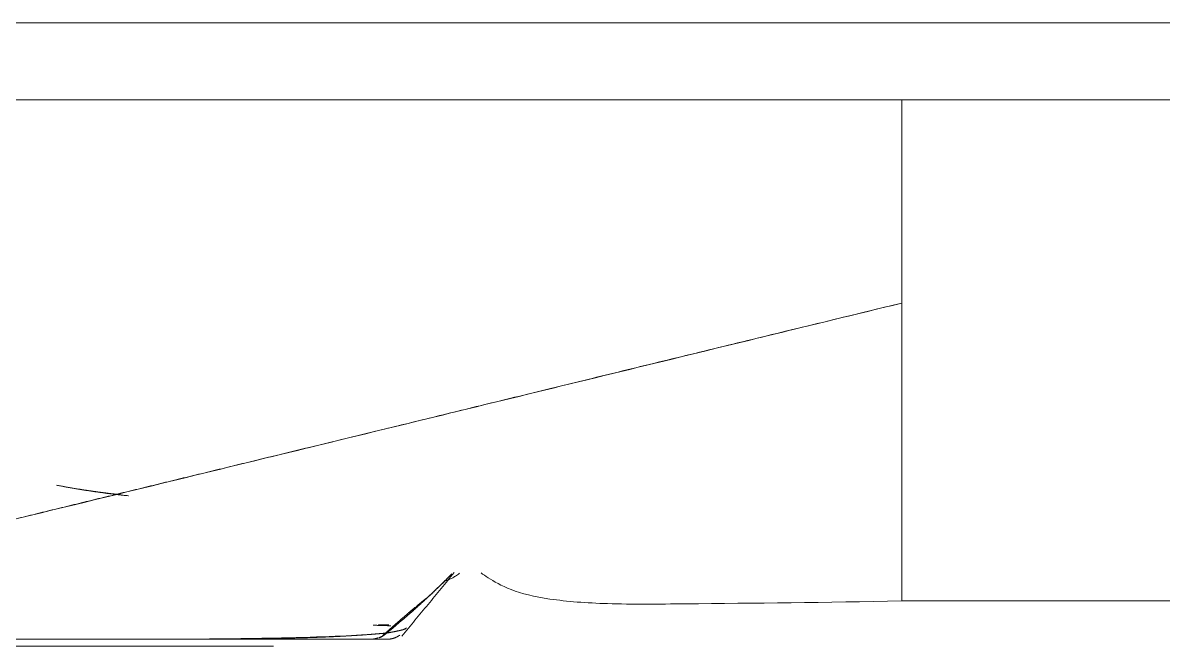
# Model space of a CAD drawing. Header units: millimetres. Extents: x 8883 to 11259, y -10160 to -6800.
# Drawn here: x 9821.6 to 9851.21, y -7108.8 to -7092.63 of the extents above; entities that cross this region are included whole.
import ezdxf

# ---------------------------------------------------------------- set-up
doc = ezdxf.new("R2010")
doc.units = ezdxf.units.MM

msp = doc.modelspace()

# ---------------------------------------------------------------- linework, layer by layer
at = {"linetype": 'Continuous', "lineweight": 18}
for p, q in [((9844.422, -7094.626), (9816.096, -7094.626)), ((9844.422, -7094.626), (9844.422, -7094.63)), ((9844.422, -7094.63), (9844.422, -7094.626)), ((9903.975, -7094.626), (9844.422, -7094.626)), ((9831.026, -7108.458), (9831.021, -7108.458)), ((9828.532, -7108.626), (9829.664, -7108.626)), ((9830.606, -7108.626), (9830.612, -7108.626)), ((9830.626, -7108.626), (9830.628, -7108.626)), ((9830.628, -7108.626), (9830.628, -7108.626))]:
    msp.add_line(p, q, dxfattribs=at)
at = {"linetype": 'Continuous', "lineweight": 13}
msp.add_open_spline([(9789.512, -7092.625), (9903.052, -7092.625)], degree=1, dxfattribs=at)
at = {"linetype": 'Continuous', "lineweight": 18}
for points, degree in [([(9903.919, -7094.626), (9801.094, -7094.626)], 1), ([(9844.422, -7094.626), (9903.975, -7094.626)], 1), ([(9844.422, -7094.626), (9844.422, -7096.422), (9844.422, -7098.257), (9844.422, -7099.899)], 3), ([(9831.05, -7108.458), (9831.64, -7107.978), (9832.205, -7107.469), (9832.736, -7106.93)], 3), ([(9831.44, -7108.542), (9832.799, -7106.896)], 1), ([(9832.549, -7107.1), (9832.652, -7107.121), (9832.936, -7106.913)], 2), ([(9844.422, -7107.626), (9901.966, -7107.626)], 1), ([(9831.015, -7108.466), (9831.23, -7108.272), (9831.449, -7108.08), (9831.671, -7107.893)], 3), ([(9831.015, -7108.466), (9830.994, -7108.487), (9830.97, -7108.507), (9830.945, -7108.524)], 3), ([(9831.04, -7108.465), (9831.032, -7108.466), (9831.023, -7108.466), (9831.015, -7108.466)], 3), ([(9831.015, -7108.466), (9831.024, -7108.466), (9831.033, -7108.465), (9831.041, -7108.465)], 3), ([(9831.384, -7108.52), (9831.228, -7108.626), (9831.039, -7108.626)], 2), ([(9816.095, -7108.626), (9819.66, -7108.626), (9822.727, -7108.626), (9825.297, -7108.626)], 3), ([(9825.297, -7108.626), (9826.26, -7108.626), (9827.146, -7108.626), (9827.955, -7108.626)], 3), ([(9830.615, -7108.626), (9830.627, -7108.626)], 1), ([(9830.627, -7108.626), (9830.64, -7108.626)], 1), ([(9830.712, -7108.619), (9830.684, -7108.624), (9830.655, -7108.626), (9830.628, -7108.626)], 3), ([(9831.043, -7108.626), (9831.044, -7108.626), (9830.903, -7108.626), (9830.628, -7108.626)], 3)]:
    msp.add_open_spline(points, degree=degree, dxfattribs=at)
for points, knots in [([(9816.096, -7094.626), (9816.581, -7094.626), (9820.052, -7094.626), (9826.509, -7094.626), (9835.465, -7094.626), (9841.436, -7094.626), (9844.422, -7094.626)], [0, 0, 0, 0, 0.051421, 0.367613, 0.683806, 1, 1, 1, 1]), ([(9844.422, -7103.361), (9844.422, -7103.381), (9844.422, -7103.401), (9844.422, -7103.491), (9844.422, -7103.557), (9844.422, -7103.678), (9844.422, -7103.733), (9844.423, -7103.882), (9844.423, -7103.961), (9844.423, -7104.073), (9844.423, -7104.125), (9844.422, -7104.127), (9844.422, -7104.117), (9844.422, -7104.085), (9844.422, -7104.003), (9844.422, -7103.85), (9844.422, -7103.752), (9844.422, -7103.514), (9844.422, -7103.374), (9844.422, -7103.052), (9844.422, -7102.872), (9844.421, -7102.472), (9844.422, -7102.254), (9844.422, -7101.783), (9844.422, -7101.53), (9844.422, -7100.993), (9844.422, -7100.708), (9844.421, -7100.112), (9844.421, -7099.801), (9844.421, -7099.156), (9844.422, -7098.822), (9844.422, -7098.479)], [0, 0, 0, 0, 0.010215, 0.010215, 0.048283, 0.048283, 0.086352, 0.086352, 0.162489, 0.162489, 0.238627, 0.276695, 0.276695, 0.314764, 0.390901, 0.390901, 0.467039, 0.467039, 0.543176, 0.543176, 0.619313, 0.619313, 0.695451, 0.695451, 0.771588, 0.771588, 0.847725, 0.847725, 0.923863, 0.923863, 1, 1, 1, 1]), ([(9844.422, -7099.899), (9842.067, -7100.472), (9839.712, -7101.046), (9836.177, -7101.907), (9834.998, -7102.194), (9832.639, -7102.769), (9830.279, -7103.344), (9827.917, -7103.919), (9825.554, -7104.495), (9824.373, -7104.783), (9822.008, -7105.359), (9820.235, -7105.791), (9818.461, -7106.223), (9817.278, -7106.511), (9816.687, -7106.655), (9816.096, -7106.799)], [0, 0, 0, 0, 0.25, 0.25, 0.375, 0.375, 0.5, 0.625, 0.625, 0.75, 0.75, 0.875, 0.9375, 0.9375, 1, 1, 1, 1]), ([(9816.096, -7106.8), (9816.173, -7106.781), (9816.327, -7106.743), (9816.56, -7106.686), (9816.793, -7106.629), (9817.027, -7106.572), (9817.261, -7106.515), (9817.496, -7106.458), (9817.732, -7106.4), (9817.968, -7106.342), (9818.206, -7106.284), (9818.444, -7106.226), (9818.682, -7106.168), (9818.922, -7106.109), (9819.162, -7106.05), (9819.403, -7105.991), (9819.645, -7105.932), (9819.887, -7105.873), (9820.13, -7105.813), (9820.374, -7105.754), (9820.619, -7105.694), (9820.865, -7105.634), (9821.111, -7105.573), (9821.359, -7105.513), (9821.607, -7105.452), (9821.856, -7105.392), (9822.106, -7105.33), (9822.356, -7105.269), (9822.608, -7105.208), (9822.86, -7105.146), (9823.114, -7105.084), (9823.368, -7105.022), (9823.623, -7104.96), (9823.879, -7104.898), (9824.136, -7104.835), (9824.394, -7104.773), (9824.653, -7104.71), (9824.913, -7104.646), (9825.174, -7104.583), (9825.436, -7104.519), (9825.698, -7104.455), (9825.962, -7104.391), (9826.227, -7104.327), (9826.493, -7104.262), (9826.761, -7104.197), (9827.029, -7104.132), (9827.298, -7104.067), (9827.568, -7104.001), (9827.84, -7103.936), (9828.113, -7103.869), (9828.386, -7103.803), (9828.661, -7103.736), (9828.938, -7103.669), (9829.215, -7103.602), (9829.494, -7103.534), (9829.773, -7103.466), (9830.054, -7103.398), (9830.337, -7103.329), (9830.62, -7103.26), (9831.042, -7103.157), (9831.611, -7103.019), (9832.336, -7102.841), (9833.089, -7102.657), (9833.871, -7102.466), (9834.682, -7102.268), (9835.522, -7102.063), (9836.391, -7101.851), (9837.29, -7101.632), (9838.219, -7101.406), (9839.177, -7101.173), (9840.166, -7100.933), (9841.186, -7100.685), (9842.237, -7100.43), (9843.319, -7100.167), (9844.051, -7099.989), (9844.422, -7099.899)], [0, 0, 0, 0, 0.008167, 0.016357, 0.024572, 0.03281, 0.041073, 0.049361, 0.057673, 0.066011, 0.074374, 0.082762, 0.091176, 0.099616, 0.108082, 0.116575, 0.125094, 0.133641, 0.142215, 0.150817, 0.159446, 0.168104, 0.176791, 0.185506, 0.194251, 0.203025, 0.211829, 0.220664, 0.22953, 0.238426, 0.247354, 0.256315, 0.265307, 0.274332, 0.283391, 0.292483, 0.301609, 0.31077, 0.319966, 0.329197, 0.338465, 0.347769, 0.35711, 0.366489, 0.375905, 0.385361, 0.394855, 0.40439, 0.413964, 0.42358, 0.433237, 0.442936, 0.452678, 0.462463, 0.472292, 0.482166, 0.492085, 0.50205, 0.512062, 0.522121, 0.546718, 0.57232, 0.598933, 0.626562, 0.655215, 0.684898, 0.71562, 0.747389, 0.780215, 0.814109, 0.849081, 0.885143, 0.922308, 0.960589, 1, 1, 1, 1]), ([(9844.422, -7099.899), (9844.422, -7101.298), (9844.422, -7103.993), (9844.422, -7106.824), (9844.422, -7107.596), (9844.422, -7107.625), (9844.422, -7107.625)], [0, 0, 0, 0, 0.30764, 0.64329, 0.97894, 1, 1, 1, 1]), ([(9822.472, -7104.626), (9822.489, -7104.629), (9822.524, -7104.636), (9822.576, -7104.646), (9822.627, -7104.655), (9822.678, -7104.665), (9822.73, -7104.674), (9822.781, -7104.683), (9822.831, -7104.692), (9822.882, -7104.7), (9822.932, -7104.709), (9822.982, -7104.717), (9823.032, -7104.725), (9823.082, -7104.733), (9823.131, -7104.74), (9823.18, -7104.748), (9823.229, -7104.755), (9823.278, -7104.762), (9823.326, -7104.769), (9823.374, -7104.776), (9823.422, -7104.783), (9823.47, -7104.79), (9823.517, -7104.796), (9823.564, -7104.803), (9823.611, -7104.809), (9823.657, -7104.815), (9823.703, -7104.821), (9823.749, -7104.827), (9823.794, -7104.832), (9823.839, -7104.838), (9823.884, -7104.843), (9823.928, -7104.849), (9823.972, -7104.854), (9824.016, -7104.859), (9824.059, -7104.864), (9824.102, -7104.869), (9824.133, -7104.872), (9824.15, -7104.874), (9824.153, -7104.874)], [0, 0, 0, 0, 0.030236, 0.06037, 0.090404, 0.120338, 0.150173, 0.179912, 0.209554, 0.239101, 0.268552, 0.297908, 0.327169, 0.356336, 0.385406, 0.414382, 0.443261, 0.472044, 0.500728, 0.529308, 0.557781, 0.58614, 0.614382, 0.642502, 0.670497, 0.698362, 0.726093, 0.753686, 0.781138, 0.808445, 0.835603, 0.86261, 0.889461, 0.916154, 0.942686, 0.969053, 0.995253, 1, 1, 1, 1]), ([(9824.339, -7104.901), (9824.337, -7104.901), (9824.3, -7104.897), (9824.228, -7104.89), (9824.122, -7104.878), (9824.016, -7104.866), (9823.911, -7104.854), (9823.806, -7104.841), (9823.701, -7104.827), (9823.597, -7104.813), (9823.493, -7104.799), (9823.389, -7104.784), (9823.286, -7104.768), (9823.182, -7104.752), (9823.08, -7104.736), (9822.977, -7104.719), (9822.876, -7104.701), (9822.774, -7104.683), (9822.673, -7104.664), (9822.572, -7104.645), (9822.505, -7104.632), (9822.472, -7104.626)], [0, 0, 0, 0, 0.00288, 0.061814, 0.120326, 0.178417, 0.236087, 0.293339, 0.350172, 0.406589, 0.46259, 0.518176, 0.573349, 0.628109, 0.682459, 0.736399, 0.789931, 0.843055, 0.895774, 0.948088, 1, 1, 1, 1]), ([(9833.497, -7106.904), (9833.547, -7106.94), (9833.731, -7107.063), (9834.205, -7107.354), (9835.263, -7107.612), (9836.833, -7107.727), (9839.874, -7107.692), (9842.449, -7107.675), (9844.422, -7107.626)], [0, 0, 0, 0, 0.061564, 0.182214, 0.304025, 0.438363, 0.595724, 1, 1, 1, 1]), ([(9832.566, -7107.1), (9832.54, -7107.125), (9832.484, -7107.18), (9832.4, -7107.262), (9832.311, -7107.348), (9832.221, -7107.433), (9832.13, -7107.519), (9832.037, -7107.604), (9831.944, -7107.69), (9831.849, -7107.776), (9831.753, -7107.862), (9831.655, -7107.948), (9831.556, -7108.034), (9831.456, -7108.12), (9831.354, -7108.206), (9831.251, -7108.292), (9831.147, -7108.379), (9831.077, -7108.436), (9831.041, -7108.465)], [0, 0, 0, 0, 0.053942, 0.113724, 0.173946, 0.234614, 0.295735, 0.357315, 0.419361, 0.481881, 0.544882, 0.608372, 0.672357, 0.736846, 0.801846, 0.867366, 0.933415, 1, 1, 1, 1]), ([(9832.252, -7107.421), (9832.242, -7107.429), (9832.223, -7107.444), (9832.194, -7107.466), (9832.165, -7107.489), (9832.137, -7107.512), (9832.108, -7107.534), (9832.08, -7107.557), (9832.052, -7107.579), (9832.024, -7107.602), (9831.996, -7107.624), (9831.969, -7107.646), (9831.941, -7107.669), (9831.914, -7107.691), (9831.887, -7107.713), (9831.86, -7107.735), (9831.833, -7107.757), (9831.807, -7107.779), (9831.78, -7107.801), (9831.754, -7107.823), (9831.728, -7107.845), (9831.702, -7107.867), (9831.676, -7107.889), (9831.65, -7107.91), (9831.624, -7107.932), (9831.599, -7107.954), (9831.574, -7107.975), (9831.549, -7107.996), (9831.524, -7108.018), (9831.499, -7108.039), (9831.474, -7108.06), (9831.45, -7108.081), (9831.426, -7108.102), (9831.402, -7108.123), (9831.378, -7108.144), (9831.354, -7108.165), (9831.33, -7108.186), (9831.307, -7108.206), (9831.283, -7108.227), (9831.26, -7108.247), (9831.237, -7108.268), (9831.214, -7108.288), (9831.191, -7108.308), (9831.169, -7108.328), (9831.146, -7108.348), (9831.124, -7108.368), (9831.102, -7108.388), (9831.08, -7108.408), (9831.058, -7108.427), (9831.037, -7108.447), (9831.022, -7108.46), (9831.015, -7108.466)], [0, 0, 0, 0, 0.022592, 0.045272, 0.06786, 0.090355, 0.112756, 0.135064, 0.157277, 0.179396, 0.201419, 0.223348, 0.245181, 0.266917, 0.288557, 0.3101, 0.331546, 0.352895, 0.374145, 0.395296, 0.416349, 0.437303, 0.458157, 0.478911, 0.499564, 0.520117, 0.540568, 0.560918, 0.581166, 0.601311, 0.621353, 0.641293, 0.661128, 0.68086, 0.700487, 0.720009, 0.739426, 0.758738, 0.777943, 0.797043, 0.816035, 0.83492, 0.853698, 0.872367, 0.890929, 0.909381, 0.927725, 0.945959, 0.964083, 0.982097, 1, 1, 1, 1]), ([(9825.297, -7108.624), (9825.474, -7108.624), (9825.648, -7108.623), (9825.988, -7108.621), (9826.156, -7108.62), (9826.647, -7108.616), (9827.274, -7108.61), (9827.844, -7108.6), (9828.383, -7108.59), (9828.638, -7108.584), (9829.357, -7108.563), (9829.775, -7108.547), (9830.489, -7108.51), (9830.785, -7108.489), (9831.015, -7108.466)], [0, 0, 0, 0, 0.0625, 0.0625, 0.125, 0.125, 0.25, 0.375, 0.375, 0.5, 0.5, 0.75, 0.75, 1, 1, 1, 1]), ([(9831.015, -7108.466), (9831.012, -7108.467), (9831.005, -7108.467), (9830.995, -7108.468), (9830.985, -7108.469), (9830.975, -7108.469), (9830.964, -7108.47), (9830.953, -7108.471), (9830.942, -7108.472), (9830.93, -7108.473), (9830.919, -7108.474), (9830.906, -7108.475), (9830.894, -7108.476), (9830.881, -7108.477), (9830.868, -7108.478), (9830.855, -7108.479), (9830.841, -7108.481), (9830.827, -7108.482), (9830.813, -7108.483), (9830.798, -7108.484), (9830.783, -7108.485), (9830.768, -7108.487), (9830.752, -7108.488), (9830.736, -7108.489), (9830.72, -7108.491), (9830.703, -7108.492), (9830.686, -7108.493), (9830.668, -7108.495), (9830.65, -7108.496), (9830.632, -7108.498), (9830.613, -7108.499), (9830.594, -7108.501), (9830.575, -7108.502), (9830.555, -7108.504), (9830.535, -7108.505), (9830.514, -7108.507), (9830.493, -7108.508), (9830.471, -7108.51), (9830.449, -7108.511), (9830.427, -7108.513), (9830.404, -7108.515), (9830.38, -7108.516), (9830.356, -7108.518), (9830.332, -7108.52), (9830.307, -7108.521), (9830.282, -7108.523), (9830.256, -7108.525), (9830.23, -7108.526), (9830.203, -7108.528), (9830.176, -7108.53), (9830.148, -7108.531), (9830.12, -7108.533), (9830.091, -7108.535), (9830.061, -7108.537), (9830.031, -7108.538), (9830.001, -7108.54), (9829.97, -7108.542), (9829.938, -7108.544), (9829.906, -7108.545), (9829.873, -7108.547), (9829.84, -7108.549), (9829.806, -7108.551), (9829.771, -7108.552), (9829.736, -7108.554), (9829.7, -7108.556), (9829.664, -7108.558), (9829.627, -7108.559), (9829.589, -7108.561), (9829.551, -7108.563), (9829.512, -7108.564), (9829.472, -7108.566), (9829.432, -7108.568), (9829.391, -7108.569), (9829.349, -7108.571), (9829.307, -7108.573), (9829.264, -7108.574), (9829.22, -7108.576), (9829.176, -7108.577), (9829.131, -7108.579), (9829.085, -7108.581), (9829.038, -7108.582), (9828.991, -7108.584), (9828.942, -7108.585), (9828.894, -7108.587), (9828.844, -7108.588), (9828.793, -7108.589), (9828.742, -7108.591), (9828.69, -7108.592), (9828.637, -7108.593), (9828.584, -7108.595), (9828.529, -7108.596), (9828.474, -7108.597), (9828.418, -7108.599), (9828.361, -7108.6), (9828.303, -7108.601), (9828.244, -7108.602), (9828.185, -7108.603), (9828.124, -7108.604), (9828.063, -7108.605), (9828.001, -7108.606), (9827.938, -7108.607), (9827.874, -7108.608), (9827.809, -7108.609), (9827.743, -7108.61), (9827.676, -7108.611), (9827.608, -7108.612), (9827.54, -7108.613), (9827.47, -7108.613), (9827.399, -7108.614), (9827.328, -7108.615), (9827.255, -7108.616), (9827.182, -7108.616), (9827.107, -7108.617), (9827.032, -7108.618), (9826.955, -7108.618), (9826.877, -7108.619), (9826.799, -7108.619), (9826.719, -7108.62), (9826.638, -7108.62), (9826.557, -7108.621), (9826.474, -7108.621), (9826.39, -7108.622), (9826.305, -7108.622), (9826.219, -7108.622), (9826.132, -7108.623), (9826.044, -7108.623), (9825.954, -7108.623), (9825.864, -7108.624), (9825.772, -7108.624), (9825.679, -7108.624), (9825.585, -7108.625), (9825.49, -7108.625), (9825.394, -7108.625), (9825.329, -7108.626), (9825.297, -7108.626)], [0, 0, 0, 0, 0.003569, 0.007198, 0.010887, 0.014636, 0.018445, 0.022313, 0.026242, 0.030231, 0.03428, 0.038389, 0.042559, 0.046788, 0.051078, 0.055428, 0.059838, 0.064309, 0.06884, 0.073431, 0.078083, 0.082795, 0.087568, 0.092401, 0.097294, 0.102249, 0.107264, 0.112339, 0.117476, 0.122673, 0.127931, 0.13325, 0.138629, 0.14407, 0.149571, 0.155134, 0.160757, 0.166442, 0.172187, 0.177994, 0.183862, 0.189792, 0.195782, 0.201834, 0.207948, 0.214122, 0.220359, 0.226656, 0.233015, 0.239436, 0.245918, 0.252462, 0.259068, 0.265735, 0.272464, 0.279255, 0.286107, 0.293022, 0.299998, 0.307036, 0.314136, 0.321297, 0.328521, 0.335807, 0.343154, 0.350564, 0.358036, 0.365569, 0.373165, 0.380823, 0.388543, 0.396325, 0.404169, 0.412075, 0.420044, 0.428074, 0.436167, 0.444322, 0.452539, 0.460819, 0.46916, 0.477564, 0.48603, 0.494559, 0.503149, 0.511802, 0.520517, 0.529294, 0.538134, 0.547036, 0.556, 0.565026, 0.574114, 0.583264, 0.592477, 0.601752, 0.611088, 0.620487, 0.629948, 0.639471, 0.649055, 0.658702, 0.66841, 0.678181, 0.688013, 0.697907, 0.707863, 0.71788, 0.727959, 0.7381, 0.748303, 0.758568, 0.768894, 0.779282, 0.789731, 0.800242, 0.810815, 0.82145, 0.832146, 0.842903, 0.853723, 0.864604, 0.875547, 0.886552, 0.897618, 0.908746, 0.919936, 0.931188, 0.942501, 0.953877, 0.965315, 0.976814, 0.988376, 1, 1, 1, 1]), ([(9831.154, -7108.276), (9831.15, -7108.276), (9831.139, -7108.275), (9831.121, -7108.274), (9831.099, -7108.273), (9831.077, -7108.272), (9831.054, -7108.271), (9831.03, -7108.27), (9831.006, -7108.27), (9830.982, -7108.269), (9830.956, -7108.268), (9830.93, -7108.267), (9830.904, -7108.266), (9830.876, -7108.265), (9830.848, -7108.265), (9830.82, -7108.264), (9830.79, -7108.263), (9830.76, -7108.262), (9830.73, -7108.261), (9830.708, -7108.261), (9830.697, -7108.261), (9830.697, -7108.261)], [0, 0, 0, 0, 0.03402, 0.088837, 0.143888, 0.199173, 0.254691, 0.310442, 0.366427, 0.422645, 0.479096, 0.53578, 0.592698, 0.649848, 0.707232, 0.764849, 0.822699, 0.880782, 0.939099, 0.997649, 1, 1, 1, 1]), ([(9830.83, -7108.246), (9830.929, -7108.248), (9831.016, -7108.25), (9831.095, -7108.252), (9831.097, -7108.253), (9831.099, -7108.253)], [0, 0, 0, 0, 0.972823, 0.972823, 1, 1, 1, 1]), ([(9830.913, -7108.555), (9830.925, -7108.549), (9830.937, -7108.542), (9830.982, -7108.514), (9831.013, -7108.491), (9831.041, -7108.465)], [0, 0, 0, 0, 0.262436, 0.262436, 1, 1, 1, 1]), ([(9830.945, -7108.524), (9830.947, -7108.522), (9830.955, -7108.517), (9830.968, -7108.507), (9830.982, -7108.495), (9830.995, -7108.485), (9831.006, -7108.475), (9831.012, -7108.469), (9831.015, -7108.466)], [0, 0, 0, 0, 0.091915, 0.323758, 0.530178, 0.711455, 0.867928, 1, 1, 1, 1]), ([(9831.562, -7108.326), (9831.554, -7108.336), (9831.535, -7108.346), (9831.465, -7108.373), (9831.399, -7108.391), (9831.239, -7108.428), (9831.145, -7108.447), (9831.041, -7108.465)], [0, 0, 0, 0, 0.238676, 0.238676, 0.619338, 0.619338, 1, 1, 1, 1]), ([(9831.041, -7108.465), (9831.046, -7108.464), (9831.054, -7108.462), (9831.067, -7108.46), (9831.079, -7108.458), (9831.092, -7108.456), (9831.104, -7108.454), (9831.117, -7108.451), (9831.129, -7108.449), (9831.141, -7108.447), (9831.153, -7108.445), (9831.165, -7108.443), (9831.177, -7108.44), (9831.188, -7108.438), (9831.2, -7108.436), (9831.211, -7108.434), (9831.223, -7108.432), (9831.234, -7108.43), (9831.245, -7108.427), (9831.256, -7108.425), (9831.267, -7108.423), (9831.278, -7108.421), (9831.288, -7108.419), (9831.299, -7108.417), (9831.309, -7108.415), (9831.319, -7108.412), (9831.329, -7108.41), (9831.339, -7108.408), (9831.349, -7108.406), (9831.358, -7108.404), (9831.368, -7108.402), (9831.377, -7108.4), (9831.386, -7108.398), (9831.395, -7108.396), (9831.403, -7108.394), (9831.412, -7108.392), (9831.42, -7108.39), (9831.428, -7108.388), (9831.436, -7108.386), (9831.444, -7108.384), (9831.451, -7108.382), (9831.458, -7108.38), (9831.465, -7108.378), (9831.472, -7108.376), (9831.479, -7108.374), (9831.485, -7108.372), (9831.491, -7108.37), (9831.497, -7108.368), (9831.503, -7108.366), (9831.508, -7108.365), (9831.513, -7108.363), (9831.518, -7108.361), (9831.523, -7108.359), (9831.527, -7108.357), (9831.531, -7108.355), (9831.535, -7108.354), (9831.538, -7108.352), (9831.542, -7108.35), (9831.545, -7108.348), (9831.547, -7108.347), (9831.549, -7108.345), (9831.551, -7108.343), (9831.553, -7108.341), (9831.554, -7108.34), (9831.555, -7108.339), (9831.555, -7108.339)], [0, 0, 0, 0, 0.012818, 0.025738, 0.038761, 0.051886, 0.065114, 0.078444, 0.091877, 0.105412, 0.11905, 0.132791, 0.146634, 0.16058, 0.174629, 0.18878, 0.203034, 0.21739, 0.231849, 0.246411, 0.261076, 0.275843, 0.290713, 0.305686, 0.320762, 0.33594, 0.351221, 0.366605, 0.382092, 0.397681, 0.413374, 0.429169, 0.445067, 0.461068, 0.477172, 0.493379, 0.509688, 0.526101, 0.542616, 0.559234, 0.575956, 0.59278, 0.609707, 0.626737, 0.64387, 0.661106, 0.678445, 0.695887, 0.713432, 0.73108, 0.748831, 0.766685, 0.784642, 0.802702, 0.820865, 0.839131, 0.8575, 0.875973, 0.894548, 0.913226, 0.932008, 0.950892, 0.96988, 0.988971, 1, 1, 1, 1]), ([(9825.297, -7108.626), (9825.28, -7108.626), (9825.247, -7108.626), (9825.196, -7108.626), (9825.145, -7108.626), (9825.094, -7108.626), (9825.043, -7108.626), (9824.992, -7108.626), (9824.94, -7108.626), (9824.889, -7108.626), (9824.837, -7108.626), (9824.785, -7108.626), (9824.733, -7108.626), (9824.68, -7108.626), (9824.628, -7108.626), (9824.575, -7108.626), (9824.522, -7108.626), (9824.469, -7108.626), (9824.416, -7108.626), (9824.363, -7108.626), (9824.309, -7108.626), (9824.256, -7108.626), (9824.202, -7108.626), (9824.148, -7108.626), (9824.094, -7108.626), (9824.039, -7108.626), (9823.985, -7108.626), (9823.93, -7108.626), (9823.875, -7108.626), (9823.82, -7108.626), (9823.765, -7108.626), (9823.71, -7108.626), (9823.654, -7108.626), (9823.599, -7108.626), (9823.543, -7108.626), (9823.487, -7108.626), (9823.431, -7108.626), (9823.374, -7108.626), (9823.318, -7108.626), (9823.261, -7108.626), (9823.205, -7108.626), (9823.148, -7108.626), (9823.091, -7108.626), (9823.033, -7108.626), (9822.976, -7108.626), (9822.918, -7108.626), (9822.861, -7108.626), (9822.803, -7108.626), (9822.745, -7108.626), (9822.687, -7108.626), (9822.629, -7108.626), (9822.57, -7108.626), (9822.512, -7108.626), (9822.453, -7108.626), (9822.394, -7108.626), (9822.335, -7108.626), (9822.276, -7108.626), (9822.216, -7108.626), (9822.157, -7108.626), (9822.097, -7108.626), (9822.037, -7108.626), (9821.978, -7108.626), (9821.918, -7108.626), (9821.857, -7108.626), (9821.797, -7108.626), (9821.737, -7108.626), (9821.676, -7108.626), (9821.615, -7108.626), (9821.554, -7108.626), (9821.493, -7108.626), (9821.432, -7108.626), (9821.371, -7108.626), (9821.309, -7108.626), (9821.248, -7108.626), (9821.186, -7108.627), (9821.124, -7108.627), (9821.044, -7108.627), (9820.945, -7108.627), (9820.828, -7108.627), (9820.711, -7108.627), (9820.592, -7108.627), (9820.474, -7108.627), (9820.355, -7108.627), (9820.236, -7108.627), (9820.116, -7108.627), (9819.996, -7108.627), (9819.875, -7108.627), (9819.754, -7108.627), (9819.633, -7108.627), (9819.511, -7108.627), (9819.389, -7108.627), (9819.266, -7108.627), (9819.144, -7108.627), (9819.02, -7108.627), (9818.897, -7108.627), (9818.773, -7108.627), (9818.648, -7108.627), (9818.524, -7108.627), (9818.399, -7108.627), (9818.273, -7108.627), (9818.148, -7108.627), (9818.022, -7108.627), (9817.895, -7108.627), (9817.769, -7108.627), (9817.642, -7108.627), (9817.514, -7108.627), (9817.387, -7108.627), (9817.259, -7108.627), (9817.131, -7108.627), (9817.002, -7108.627), (9816.874, -7108.627), (9816.745, -7108.626), (9816.615, -7108.626), (9816.486, -7108.626), (9816.356, -7108.626), (9816.226, -7108.626), (9816.139, -7108.626), (9816.095, -7108.626)], [0, 0, 0, 0, 0.006662, 0.013323, 0.019985, 0.026647, 0.033309, 0.039971, 0.046633, 0.053296, 0.059958, 0.066621, 0.073284, 0.079947, 0.08661, 0.093273, 0.099937, 0.1066, 0.113264, 0.119927, 0.126591, 0.133255, 0.139919, 0.146584, 0.153248, 0.159913, 0.166577, 0.173242, 0.179907, 0.186572, 0.193238, 0.199903, 0.206569, 0.213234, 0.2199, 0.226566, 0.233232, 0.239899, 0.246565, 0.253232, 0.259899, 0.266566, 0.273233, 0.2799, 0.286567, 0.293235, 0.299903, 0.306571, 0.313239, 0.319907, 0.326576, 0.333244, 0.339913, 0.346582, 0.353252, 0.359921, 0.36659, 0.37326, 0.37993, 0.3866, 0.393271, 0.399941, 0.406612, 0.413283, 0.419954, 0.426625, 0.433297, 0.439969, 0.446641, 0.453313, 0.459985, 0.466658, 0.47333, 0.480003, 0.486677, 0.49335, 0.500024, 0.512558, 0.525091, 0.537623, 0.550153, 0.562681, 0.575208, 0.587734, 0.600258, 0.61278, 0.625301, 0.63782, 0.650337, 0.662853, 0.675367, 0.687879, 0.70039, 0.712898, 0.725405, 0.737909, 0.750412, 0.762913, 0.775412, 0.787909, 0.800403, 0.812896, 0.825386, 0.837874, 0.85036, 0.862844, 0.875325, 0.887804, 0.90028, 0.912754, 0.925226, 0.937695, 0.950161, 0.962625, 0.975086, 0.987544, 1, 1, 1, 1]), ([(9827.955, -7108.626), (9827.581, -7108.626), (9827.171, -7108.626), (9826.506, -7108.625), (9826.275, -7108.625), (9825.798, -7108.625), (9825.552, -7108.625), (9825.297, -7108.624)], [0, 0, 0, 0, 0.5, 0.5, 0.75, 0.75, 1, 1, 1, 1]), ([(9827.955, -7108.626), (9827.958, -7108.626), (9827.977, -7108.626), (9828.033, -7108.626), (9828.056, -7108.626), (9828.111, -7108.626), (9828.16, -7108.626), (9828.255, -7108.626), (9828.33, -7108.626), (9828.547, -7108.626), (9828.688, -7108.626), (9829.084, -7108.626), (9829.334, -7108.626), (9829.975, -7108.626), (9830.328, -7108.626), (9830.606, -7108.626)], [0, 0, 0, 0, 0.03125, 0.03125, 0.046875, 0.046875, 0.0625, 0.0625, 0.125, 0.125, 0.25, 0.25, 0.5, 0.5, 1, 1, 1, 1]), ([(9830.606, -7108.626), (9830.6, -7108.626), (9830.589, -7108.626), (9830.571, -7108.626), (9830.551, -7108.626), (9830.528, -7108.626), (9830.504, -7108.626), (9830.477, -7108.626), (9830.447, -7108.626), (9830.414, -7108.626), (9830.379, -7108.626), (9830.341, -7108.626), (9830.3, -7108.626), (9830.255, -7108.626), (9830.207, -7108.626), (9830.126, -7108.626), (9830.011, -7108.626), (9829.861, -7108.626), (9829.713, -7108.626), (9829.576, -7108.626), (9829.438, -7108.626), (9829.281, -7108.626), (9829.077, -7108.626), (9828.889, -7108.626), (9828.74, -7108.626), (9828.65, -7108.626), (9828.563, -7108.626), (9828.478, -7108.626), (9828.395, -7108.626), (9828.315, -7108.626), (9828.237, -7108.626), (9828.162, -7108.626), (9828.091, -7108.626), (9828.022, -7108.626), (9827.977, -7108.626), (9827.955, -7108.626)], [0, 0, 0, 0, 0.010517, 0.022159, 0.034927, 0.048821, 0.063841, 0.079988, 0.097261, 0.115662, 0.13519, 0.155846, 0.177629, 0.200541, 0.224581, 0.24975, 0.318668, 0.383305, 0.443655, 0.499714, 0.541884, 0.597619, 0.666919, 0.749788, 0.777912, 0.804961, 0.830934, 0.855831, 0.879654, 0.9024, 0.924072, 0.944667, 0.964187, 0.982632, 1, 1, 1, 1]), ([(9829.893, -7108.626), (9830.232, -7108.626), (9830.498, -7108.626), (9830.694, -7108.626), (9830.7, -7108.626), (9830.707, -7108.626)], [0, 0, 0, 0, 0.966054, 0.966054, 1, 1, 1, 1]), ([(9830.717, -7108.619), (9830.714, -7108.619), (9830.705, -7108.621), (9830.689, -7108.623), (9830.672, -7108.624), (9830.658, -7108.625), (9830.645, -7108.625), (9830.636, -7108.626), (9830.63, -7108.626), (9830.628, -7108.626)], [0, 0, 0, 0, 0.101247, 0.321079, 0.512504, 0.675804, 0.811279, 0.919234, 1, 1, 1, 1]), ([(9830.925, -7108.549), (9830.92, -7108.551), (9830.911, -7108.557), (9830.896, -7108.564), (9830.879, -7108.572), (9830.861, -7108.579), (9830.85, -7108.584), (9830.844, -7108.586)], [0, 0, 0, 0, 0.161981, 0.363402, 0.573906, 0.793424, 1, 1, 1, 1])]:
    msp.add_open_spline(points, degree=3, knots=knots, dxfattribs=at)
for points, weights, degree in [([(9844.422, -7099.907), (9844.422, -7097.439), (9844.422, -7094.626)], [0.939025849443, 0.958328338797, 1], 2), ([(9844.422, -7094.63), (9844.422, -7095.016), (9844.422, -7095.397)], [0.993745518483, 0.988070881356, 0.982847397999], 2), ([(9830.844, -7108.589), (9830.922, -7108.56), (9830.991, -7108.516), (9831.049, -7108.458)], [1.0001294504, 0.998544730647, 1.011510005, 1.03902527345], 3), ([(9831.021, -7108.458), (9831.006, -7108.473), (9830.99, -7108.487), (9830.974, -7108.5)], [1.03902527345, 1.03179578505, 1.02557075155, 1.02035017295], 3), ([(9817.096, -7108.804), (9828.152, -7108.804), (9828.095, -7108.804)], [1, 0.84608557526, 1], 2), ([(9817.096, -7108.804), (9828.152, -7108.804), (9828.095, -7108.804)], [1, 0.84608557526, 1], 2), ([(9830.815, -7108.59), (9830.747, -7108.615), (9830.677, -7108.627), (9830.606, -7108.626)], [1.00018579722, 1.00185708478, 1.01480357686, 1.03902527345], 3)]:
    msp.add_rational_spline(points, weights, degree=degree, dxfattribs=at)
for points, weights, knots in [([(9844.422, -7098.485), (9844.422, -7100.103), (9844.422, -7104.13), (9844.422, -7104.126)], [0.939013600316, 0.922339692432, 0.922339692432, 0.922339692432], [0, 0, 0, 0.321212, 1, 1, 1]), ([(9844.422, -7107.626), (9844.422, -7107.636), (9844.422, -7102.121), (9844.422, -7099.907)], [0.922369618366, 0.922369618366, 0.922369618366, 0.939025849443], [0, 0, 0, 0.679229, 1, 1, 1])]:
    msp.add_rational_spline(points, weights, degree=2, knots=knots, dxfattribs=at)

doc.saveas('drawing.dxf')
